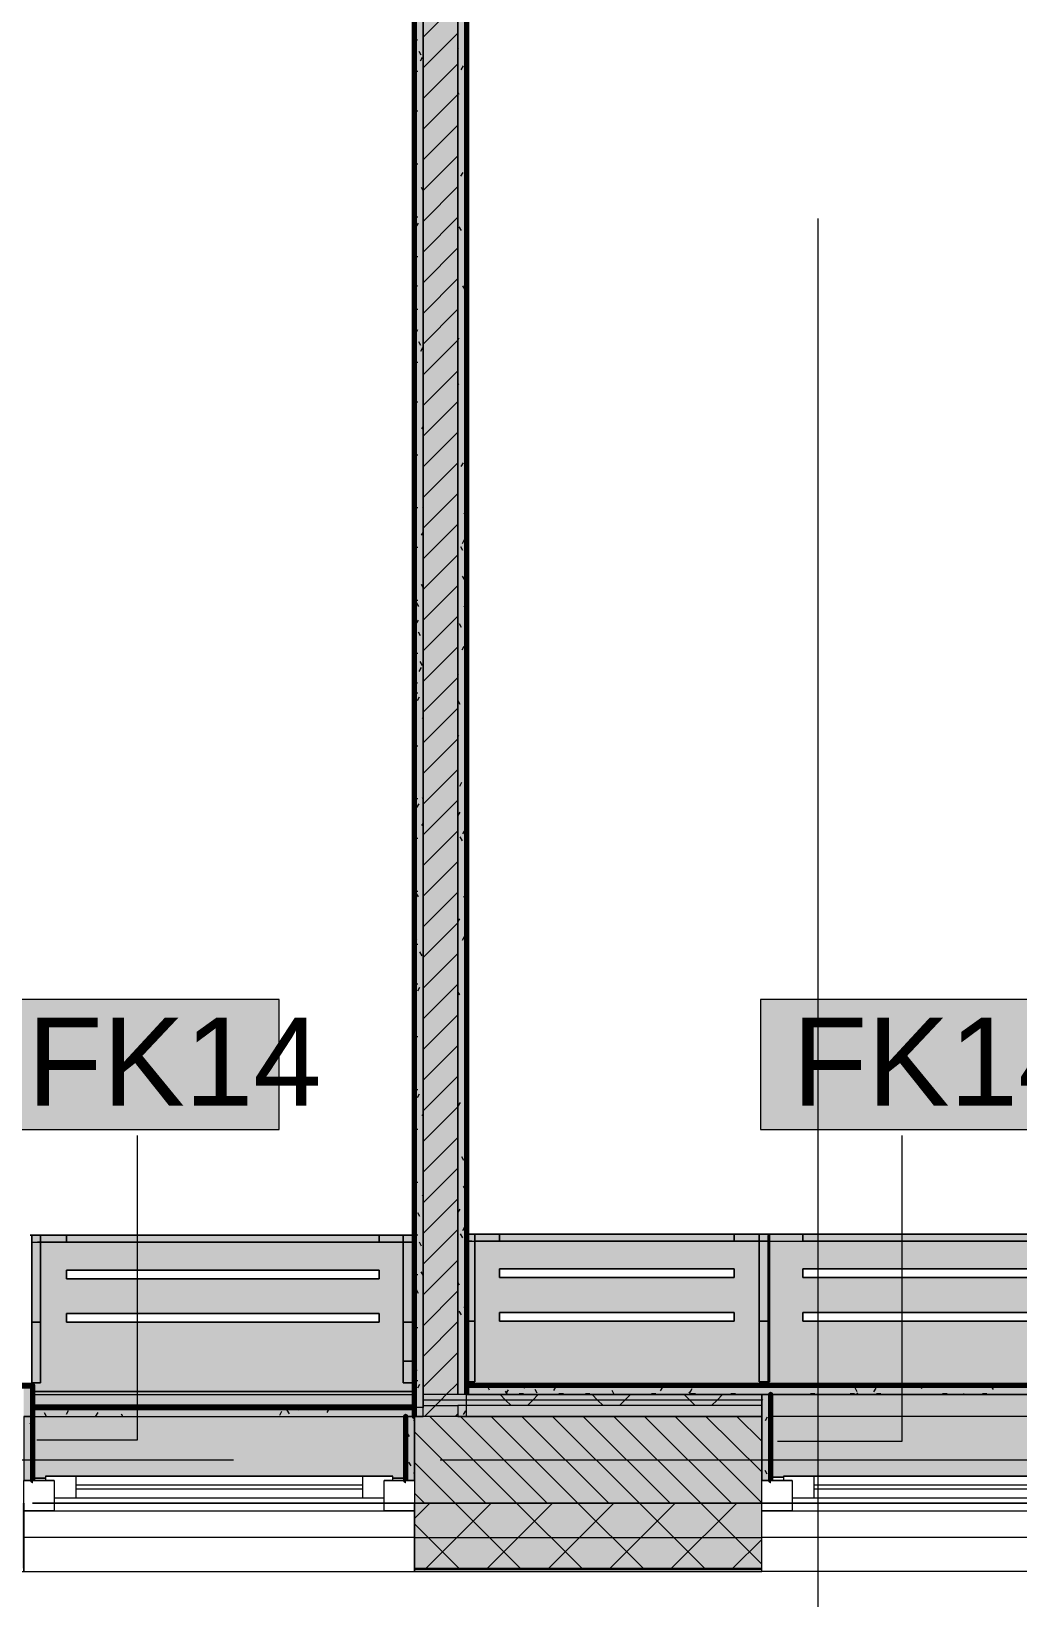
# Model space of a CAD drawing. Header units: millimetres. Extents: x -3817 to 677485, y -22715 to 103890.
# Drawn here: x 418326 to 420598, y 1601 to 5212 of the extents above; entities that cross this region are included whole.
import ezdxf

# ---------------------------------------------------------------- set-up
doc = ezdxf.new("R2010")
doc.units = ezdxf.units.MM
doc.layers.add('PDF _Геометрия', color=7, linetype='Continuous', true_color=0x1d1d1d)
doc.layers.add('PDF _Сплошная заливка', color=7, linetype='Continuous', true_color=0xffffff)
doc.layers.add('PDF _Текст', color=7, linetype='Continuous')
doc.styles.add('PDF GOST-Common', font='arial.ttf')

msp = doc.modelspace()

# ---------------------------------------------------------------- hatches: boundary and pattern name
at = {"layer": 'PDF _Сплошная заливка', "transparency": 33554559}
h = msp.add_hatch(color=256, dxfattribs=at)
h.paths.add_polyline_path([(419228.6, 2019), (419308.6, 2019), (419308.6, 2044), (419228.6, 2044), (419228.6, 2039)], flags=0)
h.paths.add_polyline_path([(419308.6, 2069), (419308.6, 5649), (419228.6, 5649), (419228.6, 2069), (419290, 2069)], flags=0)
h.paths.add_polyline_path([(419228.6, 7099), (419308.6, 7099), (419308.6, 11319), (419228.6, 11319), (419228.6, 7154)], flags=0)
h = msp.add_hatch(color=256, dxfattribs=at)
h.paths.add_polyline_path([(419228.6, 2019), (419228.6, 5594), (419220.6, 5594), (419220.6, 5649), (419208.6, 5649), (419208.6, 2019)], flags=0)
h.paths.add_polyline_path([(419208.6, 7099), (419220.6, 7099), (419220.6, 7154), (419228.6, 7154), (419228.6, 11299), (419208.6, 11298), (419208.6, 7119)], flags=0)
h = msp.add_hatch(color=256, dxfattribs=at)
h.paths.add_polyline_path([(419328.6, 2019), (419328.6, 5649), (419316.6, 5649), (419316.6, 5594), (419308.6, 5594), (419308.6, 2019)], flags=0)
h.paths.add_polyline_path([(419328.6, 7099), (419328.6, 8519), (419308.6, 8519), (419309.4, 7154), (419316.6, 7154), (419316.6, 7099)], flags=0)
at = {"layer": 'PDF _Сплошная заливка', "true_color": 0xeae6de, "transparency": 33554559}
h = msp.add_hatch(color=254, dxfattribs=at)
h.paths.add_polyline_path([(418329.6, 2076.4), (419207.2, 2076.4), (419207.2, 2436.3), (418327, 2436.3), (418328.6, 2090), (418329.6, 2089), (418329.6, 2081.6)], flags=0)
h.paths.add_polyline_path([(418407, 2236.3), (418407, 2256.3), (419127.2, 2256.3), (419127.2, 2236.3), (418966.8, 2236.3)], flags=0)
h.paths.add_polyline_path([(418407, 2336.3), (418407, 2356.3), (419127.2, 2356.3), (419127.2, 2336.3), (418966.8, 2336.3)], flags=0)
h = msp.add_hatch(color=254, dxfattribs=at)
h.paths.add_polyline_path([(419329.6, 2090), (420024.9, 2090), (420024.9, 2438.7), (419329.6, 2438), (419329.6, 2312.2)], flags=0)
h.paths.add_polyline_path([(419613.3, 2238.7), (419404.6, 2238.7), (419404.6, 2258.7), (419944.9, 2258.7), (419944.9, 2238.7)], flags=0)
h.paths.add_polyline_path([(419613.3, 2338.7), (419404.6, 2338.7), (419404.6, 2358.7), (419944.9, 2358.7), (419944.9, 2338.7)], flags=0)
h = msp.add_hatch(color=254, dxfattribs=at)
h.paths.add_polyline_path([(420847.2, 2090), (420903.6, 2090), (420903.6, 2438.7), (420023.3, 2438.7), (420023.3, 2090), (420259.7, 2090)], flags=0)
h.paths.add_polyline_path([(420103.3, 2238.7), (420103.3, 2258.7), (420823.6, 2258.7), (420823.6, 2238.7), (420259.7, 2238.7)], flags=0)
h.paths.add_polyline_path([(420103.3, 2338.7), (420103.3, 2358.7), (420823.6, 2358.7), (420823.6, 2338.7), (420259.7, 2338.7)], flags=0)
at = {"layer": 'PDF _Сплошная заливка', "transparency": 33554559}
for points in [[(418308.6, 2019), (418328.6, 2019), (418328.6, 2089), (418308.6, 2089), (418308.6, 2069)], [(419613.3, 2069), (421284.6, 2069), (421284.6, 2089), (419328.6, 2089), (419329.6, 2069), (419341.7, 2069)], [(419228.6, 2019), (419228.6, 2039), (418328.6, 2039), (418328.6, 2019), (419208.6, 2019)], [(420008.6, 2044), (420008.6, 2056.5), (419228.6, 2056.5), (419228.6, 2044), (419613.3, 2044)], [(418320.3, 1871), (418328.6, 1871), (418328.6, 2019), (418308.6, 2019), (418308.6, 1871)]]:
    msp.add_hatch(color=256, dxfattribs=at).paths.add_polyline_path(points)
at = {"layer": 'PDF _Сплошная заливка', "true_color": 0xeae6de, "transparency": 33554559}
h = msp.add_hatch(color=254, dxfattribs=at)
h.paths.add_polyline_path([(418329.6, 1876.4), (418358.6, 1876.4), (418358.6, 1881), (419158.6, 1881), (419158.6, 1876.4), (419187.6, 1876.4), (419187.6, 2019), (418329.6, 2019), (418329.6, 1881)], flags=0)
h.paths.add_polyline_path([(418329.6, 2040), (419207.2, 2040), (419207.2, 2076.4), (418329.6, 2076.4), (418329.6, 2069)], flags=0)
at = {"layer": 'PDF _Сплошная заливка', "transparency": 33554559}
h = msp.add_hatch(color=256, dxfattribs=at)
h.paths.add_polyline_path([(420008.6, 2056.5), (420008.6, 2069), (419329.6, 2069), (419328.6, 2056.5), (419613.3, 2056.5)], flags=0)
h.paths.add_polyline_path([(419228.6, 2056.5), (419328.6, 2056.5), (419328.6, 2069), (419228.6, 2069)], flags=0)
at = {"layer": 'PDF _Сплошная заливка', "true_color": 0xeae6de, "transparency": 33554559}
msp.add_hatch(color=254, dxfattribs=at).paths.add_polyline_path([(420029.6, 1878.7), (420058.6, 1878.7), (420058.6, 1881), (420858.6, 1881), (420858.6, 1878.7), (420887.6, 1878.7), (420887.6, 2069), (420029.6, 2069), (420029.6, 1881)])
at = {"layer": 'PDF _Сплошная заливка', "transparency": 33554559}
h = msp.add_hatch(color=256, dxfattribs=at)
h.paths.add_polyline_path([(440958.6, 1819), (440958.6, 2019), (440708.6, 2019), (440708.6, 1819), (440946.6, 1819)], flags=0)
h.paths.add_polyline_path([(436744.6, 1819), (437508.6, 1819), (437508.6, 2019), (436208.6, 2019), (436208.6, 1819), (436421.4, 1819)], flags=0)
h.paths.add_polyline_path([(450108.6, 1819), (450108.6, 2019), (449308.6, 2019), (449308.6, 1819), (449997.2, 1819)], flags=0)
h.paths.add_polyline_path([(446608.6, 1819), (446608.6, 2019), (446108.6, 2019), (446108.6, 1819), (446118.4, 1819)], flags=0)
h.paths.add_polyline_path([(442886, 1819), (442908.6, 1819), (442908.6, 2019), (441858.6, 2019), (441858.6, 1819), (442239.6, 1819)], flags=0)
h.paths.add_polyline_path([(432108.6, 1819), (432108.6, 1994), (431058.6, 1994), (431058.6, 1819), (431249.7, 1819)], flags=0)
h.paths.add_polyline_path([(422958.6, 1819), (424008.6, 1819), (424008.6, 1994), (422958.6, 1994)], flags=0)
h.paths.add_polyline_path([(421875.9, 1819), (422058.6, 1819), (422058.6, 1994), (421808.6, 1994), (421808.6, 1819)], flags=0)
h.paths.add_polyline_path([(419228.6, 1819), (420008.6, 1819), (420008.6, 2019), (419208.6, 2019), (419208.6, 1819)], flags=0)
h.paths.add_polyline_path([(428108.6, 1819), (429008.6, 1819), (429008.6, 2019), (428108.6, 2019)], flags=0)
h.paths.add_polyline_path([(429908.6, 1819), (430158.6, 1819), (430158.6, 1994), (429908.6, 1994)], flags=0)
h = msp.add_hatch(color=256, dxfattribs=at)
h.paths.add_polyline_path([(452358.6, 1669), (452358.6, 1819), (451008.6, 1819), (451008.6, 1669)], flags=0)
h.paths.add_polyline_path([(446608.6, 1669), (446608.6, 1819), (445208.6, 1819), (445208.6, 1669)], flags=0)
h.paths.add_polyline_path([(449308.6, 1669), (450108.6, 1669), (450108.6, 1819), (449308.6, 1819), (449308.6, 1790.5)], flags=0)
h.paths.add_polyline_path([(440958.6, 1669), (440958.6, 1819), (439808.6, 1819), (439808.6, 1669)], flags=0)
h.paths.add_polyline_path([(427208.6, 1669), (427208.6, 1819), (426316.6, 1819), (426316.6, 1669), (426613.4, 1669)], flags=0)
h.paths.add_polyline_path([(434408.6, 1669), (435308.6, 1669), (435308.6, 1819), (434408.6, 1819), (434408.6, 1790.5)], flags=0)
h.paths.add_polyline_path([(441858.6, 1669), (442908.6, 1669), (442908.6, 1819), (441858.6, 1819), (441858.6, 1790.5)], flags=0)
h.paths.add_polyline_path([(432108.6, 1669), (432108.6, 1819), (431058.6, 1819), (431058.6, 1669)], flags=0)
h.paths.add_polyline_path([(448408.6, 1669), (448408.6, 1819), (447508.6, 1819), (447508.6, 1669), (448057.8, 1669)], flags=0)
h.paths.add_polyline_path([(436208.6, 1669), (437508.6, 1669), (437508.6, 1819), (436208.6, 1819), (436208.6, 1790.5)], flags=0)
h.paths.add_polyline_path([(428108.6, 1669), (430158.6, 1669), (430158.6, 1819), (428108.6, 1819), (428108.6, 1790.5)], flags=0)
h.paths.add_polyline_path([(416488.6, 1669), (418308.6, 1669), (418308.6, 1819), (416488.6, 1819), (416488.6, 1790.5)], flags=0)
h.paths.add_polyline_path([(423263.4, 1669), (424000.6, 1669), (424000.6, 1819), (422958.6, 1819), (422958.6, 1669)], flags=0)
h.paths.add_polyline_path([(422058.6, 1669), (422058.6, 1819), (420908.6, 1819), (420908.6, 1669)], flags=0)
h.paths.add_polyline_path([(420008.6, 1669), (420008.6, 1819), (419208.6, 1819), (419208.6, 1669)], flags=0)

# ---------------------------------------------------------------- linework, layer by layer
at = {"layer": 'PDF _Геометрия', "color": 9, "lineweight": 9, "true_color": 0xc0c0c0}
for points in [[(416908.6, 11539), (416888.6, 11539), (416888.6, 11519), (416888.6, 11319), (416888.6, 12319), (416888.6, 11519), (416908.6, 11519), (416908.6, 12539), (416888.6, 12539), (416482.1, 12539), (416482.1, 12519), (416482.1, 12319), (416480.6, 12319), (416480.6, 1819), (416480.6, 1666), (416480.6, 1661), (418308.6, 1661), (418308.6, 1819), (418308.6, 1661), (419208.6, 1661), (419208.6, 1819), (418328.6, 1819), (419208.6, 1819)], [(419220.6, 5649), (419208.6, 5649), (419208.6, 2040)], [(419328.6, 2019), (419328.6, 5649), (419316.6, 5649)], [(418328.6, 2089), (418308.6, 2089)], [(418308.6, 2019), (418328.6, 2019), (419208.6, 2019), (419208.6, 1819), (419208.6, 1661), (420008.6, 1661), (420008.6, 1819), (420008.6, 2019), (420008.6, 2069), (419341.7, 2069), (420008.6, 2069), (421284.6, 2069)], [(419328.6, 2089), (419328.6, 2069), (419308.6, 2069)], [(419228.6, 2039), (418328.6, 2039)], [(419208.6, 2039), (419208.6, 2019)], [(420908.6, 1819), (420008.6, 1819)]]:
    msp.add_lwpolyline(points, dxfattribs=at)
at = {"layer": 'PDF _Геометрия', "color": 231, "lineweight": 70, "true_color": 0xff80c0}
msp.add_lwpolyline([(419208.6, 2019), (419208.6, 5649), (419207.6, 5649), (419207.6, 2019)], close=True, dxfattribs=at)
for points in [[(421713.7, 2440), (421284.6, 2440), (421264.6, 2440), (421263.6, 2440), (421263.6, 2090), (419329.6, 2090), (419329.6, 5649), (419328.6, 5649), (419328.6, 2089), (419328.6, 2069)], [(419208.6, 2040), (418329.6, 2040), (418329.6, 2089), (418329.6, 2090), (417329.6, 2090), (417329.6, 2441), (417328.6, 2441), (417211.5, 2441)], [(417308.6, 2440), (417328.6, 2440), (417328.6, 2089), (417329.6, 2089), (418328.6, 2089)], [(418328.6, 2019), (418329.6, 2019), (418329.6, 2039), (419208.6, 2039)]]:
    msp.add_lwpolyline(points, dxfattribs=at)
at = {"layer": 'PDF _Геометрия', "color": 7, "lineweight": 9}
for points in [[(419228.6, 5594), (419228.6, 2069)], [(419308.6, 2069), (419308.6, 5594)], [(418896.8, 2980.1), (418243.7, 2980.1), (418243.7, 2680.1), (418896.8, 2680.1)], [(420659, 2980.1), (420005.8, 2980.1), (420005.8, 2680.1), (420659, 2680.1)], [(419208.6, 1819), (419228.6, 1819), (419374.4, 1819), (420008.6, 1819)]]:
    msp.add_lwpolyline(points, close=True, dxfattribs=at)
at = {"layer": 'PDF _Геометрия', "lineweight": 9}
for points in [[(419228.6, 5197.8), (419308.6, 5277.8)], [(419228.6, 5127.1), (419308.6, 5207.1)], [(419228.6, 5056.4), (419308.6, 5136.4)], [(419228.6, 4985.7), (419308.6, 5065.7)], [(419228.6, 4915), (419308.6, 4995)], [(419228.6, 4844.3), (419308.6, 4924.3)], [(419228.6, 4773.5), (419308.6, 4853.5)], [(419228.6, 4702.8), (419308.6, 4782.8)], [(419228.6, 4632.1), (419308.6, 4712.1)], [(419228.6, 4561.4), (419308.6, 4641.4)], [(419228.6, 4490.7), (419308.6, 4570.7)], [(419228.6, 4420), (419308.6, 4500)], [(419228.6, 4349.3), (419308.6, 4429.3)], [(419228.6, 4278.6), (419308.6, 4358.6)], [(419228.6, 4207.9), (419308.6, 4287.9)], [(419228.6, 4137.2), (419308.6, 4217.2)], [(419228.6, 4066.4), (419308.6, 4146.4)], [(419228.6, 3995.7), (419308.6, 4075.7)], [(419228.6, 3925), (419308.6, 4005)], [(419228.6, 3854.3), (419308.6, 3934.3)], [(419228.6, 3783.6), (419308.6, 3863.6)], [(419228.6, 3712.9), (419308.6, 3792.9)], [(419228.6, 3642.2), (419308.6, 3722.2)], [(419228.6, 3571.5), (419308.6, 3651.5)], [(419228.6, 3500.8), (419308.6, 3580.8)], [(419228.6, 3430), (419308.6, 3510)], [(419228.6, 3359.3), (419308.6, 3439.3)], [(419228.6, 3288.6), (419308.6, 3368.6)], [(419228.6, 3217.9), (419308.6, 3297.9)], [(419228.6, 3147.2), (419308.6, 3227.2)], [(419228.6, 3076.5), (419308.6, 3156.5)], [(419228.6, 3005.8), (419308.6, 3085.8)], [(419228.6, 2935.1), (419308.6, 3015.1)], [(419228.6, 2864.4), (419308.6, 2944.4)], [(419228.6, 2793.6), (419308.6, 2873.6)], [(419228.6, 2722.9), (419308.6, 2802.9)], [(419228.6, 2652.2), (419308.6, 2732.2)], [(419228.6, 2581.5), (419308.6, 2661.5)], [(419228.6, 2510.8), (419308.6, 2590.8)], [(419228.6, 2440.1), (419308.6, 2520.1)], [(419228.6, 2369.4), (419308.6, 2449.4)], [(419228.6, 2298.7), (419308.6, 2378.7)], [(419228.6, 2228), (419308.6, 2308)], [(419228.6, 2157.3), (419308.6, 2237.3)], [(419228.6, 2086.5), (419308.6, 2166.5)], [(419231.8, 2019), (419256.8, 2044), (419269.3, 2056.5), (419281.8, 2069), (419308.6, 2095.8)], [(419431.1, 2044), (419418.6, 2056.5), (419406.1, 2069)], [(419468.9, 2044), (419481.4, 2056.5), (419493.9, 2069)], [(419643.2, 2044), (419630.7, 2056.5), (419618.2, 2069)], [(419681.1, 2044), (419693.6, 2056.5), (419706.1, 2069)], [(419855.3, 2044), (419842.8, 2056.5), (419830.3, 2069)], [(419893.2, 2044), (419905.7, 2056.5), (419918.2, 2069)], [(419302.5, 2019), (419308.6, 2025.1)], [(419593.9, 1669), (419443.9, 1819), (419243.9, 2019)], [(419514.7, 1819), (419314.7, 2019)], [(419735.4, 1669), (419585.4, 1819), (419385.4, 2019)], [(419656.1, 1819), (419456.1, 2019)], [(419876.8, 1669), (419726.8, 1819), (419526.8, 2019)], [(419797.5, 1819), (419597.5, 2019)], [(420008.6, 1678.6), (419868.2, 1819), (419668.2, 2019)], [(419938.9, 1819), (419738.9, 2019)], [(420008.6, 1820), (419809.6, 2019)], [(420008.6, 1890.7), (419880.3, 2019)], [(420008.6, 1961.4), (419951, 2019)], [(419373.2, 1819), (419208.6, 1983.6)], [(419452.5, 1669), (419302.5, 1819), (419208.6, 1912.9)], [(419231.8, 1819), (419208.6, 1842.2)], [(419208.6, 1783.7), (419243.9, 1819)], [(419235.4, 1669), (419385.4, 1819)], [(419376.8, 1669), (419526.8, 1819)], [(419518.2, 1669), (419668.2, 1819)], [(419659.6, 1669), (419809.6, 1819)], [(419801, 1669), (419951, 1819)], [(419311.1, 1669), (419208.6, 1771.5)], [(419942.5, 1669), (420008.6, 1735.2)]]:
    msp.add_lwpolyline(points, dxfattribs=at)
at = {"layer": 'PDF _Геометрия', "color": 253, "lineweight": 9, "true_color": 0x9b9b9b}
for points in [[(419215.2, 5192.8), (419210.2, 5184.1)], [(419224.4, 5156.2), (419219.3, 5164.9)], [(419309.7, 5173.5), (419308.6, 5171.7)], [(419226.4, 5151.2), (419221.4, 5142.5)], [(419320.8, 5131.9), (419315.8, 5123.1)], [(419328.2, 5149.9), (419328.6, 5149.9)], [(419213.2, 5114.6), (419208.6, 5122.5)], [(419208.6, 5119.4), (419216.4, 5119.4)], [(419311.7, 5065.9), (419308.6, 5071.2)], [(419328.2, 5058.4), (419328.6, 5058.4)], [(419208.6, 5028), (419216.4, 5028)], [(419328.6, 4975.6), (419326, 4980.2)], [(419210.2, 4936.9), (419208.6, 4939.6)], [(419328.2, 4936.5), (419328.6, 4936.5)], [(419208.6, 4906), (419216.4, 4906)], [(419210.1, 4879), (419208.6, 4876.6)], [(419319.7, 4886.1), (419314.7, 4877.4)], [(419228.6, 4844), (419224.5, 4851.2)], [(419328.6, 4840.6), (419325.9, 4835.8)], [(419328.2, 4814.6), (419328.6, 4814.6)], [(419208.6, 4784.1), (419216.4, 4784.1)], [(419217.1, 4769.4), (419212.1, 4760.7)], [(419316.9, 4752.1), (419311.9, 4760.8)], [(419328.2, 4723.2), (419328.6, 4723.2)], [(419208.6, 4692.7), (419216.4, 4692.7)], [(419215.4, 4623.1), (419210.4, 4631.8)], [(419325.1, 4616), (419320, 4624.8)], [(419328.2, 4601.2), (419328.6, 4601.2)], [(419208.6, 4570.8), (419216.4, 4570.8)], [(419216, 4523.6), (419211, 4514.9)], [(419223.6, 4487.1), (419218.5, 4495.8)], [(419227.2, 4482), (419222.2, 4473.3)], [(419310.5, 4504.3), (419308.6, 4501.1)], [(419328.2, 4479.3), (419328.6, 4479.3)], [(419208.6, 4448.8), (419216.4, 4448.8)], [(419328.6, 4413.9), (419327.8, 4412.3)], [(419310.9, 4396.7), (419308.6, 4400.6)], [(419328.2, 4387.9), (419328.6, 4387.9)], [(419208.6, 4357.4), (419216.4, 4357.4)], [(419228.6, 4301.6), (419225.2, 4295.6)], [(419209.4, 4267.7), (419208.6, 4269)], [(419328.2, 4266), (419328.6, 4266)], [(419208.6, 4235.5), (419216.4, 4235.5)], [(419309.4, 4258.6), (419308.6, 4257.3)], [(419320.5, 4216.9), (419315.5, 4208.2)], [(419328.2, 4144), (419328.6, 4144)], [(419208.6, 4113.6), (419216.4, 4113.6)], [(419228.6, 4112.5), (419227.8, 4114)], [(419327.6, 4107.3), (419322.6, 4098.6)], [(419228.6, 4057.8), (419224.1, 4049.9)], [(419328.6, 4061.2), (419326.3, 4065.3)], [(419328.2, 4052.6), (419328.6, 4052.6)], [(419208.6, 4022.1), (419216.4, 4022.1)], [(419320.2, 4014.9), (419315.1, 4023.6)], [(419323.5, 4039.2), (419318.5, 4030.5)], [(419228.6, 3929.6), (419224.8, 3936.3)], [(419324.3, 3946.9), (419319.2, 3955.6)], [(419208.6, 3900.2), (419216.4, 3900.2)], [(419328.2, 3930.7), (419328.6, 3930.7)], [(419218.7, 3885.9), (419213.6, 3894.6)], [(419328.3, 3878.8), (419323.3, 3887.5)], [(419216.8, 3854.5), (419211.8, 3845.8)], [(419317.2, 3837.2), (419312.2, 3845.9)], [(419222.7, 3817.9), (419217.7, 3826.6)], [(419322.4, 3793.5), (419317.4, 3784.8)], [(419328.2, 3808.8), (419328.6, 3808.8)], [(419208.6, 3778.3), (419216.4, 3778.3)], [(419226.8, 3749.8), (419221.8, 3758.6)], [(419223.9, 3744.8), (419218.9, 3736.1)], [(419310.1, 3727.5), (419308.6, 3730.1)], [(419328.6, 3743.3), (419328.6, 3743.2)], [(419208.6, 3686.8), (419216.4, 3686.8)], [(419215.7, 3708.2), (419210.6, 3716.9)], [(419328.2, 3717.3), (419328.6, 3717.3)], [(419219.8, 3676.8), (419214.8, 3668.1)], [(419314.2, 3659.5), (419309.2, 3668.2)], [(419228.6, 3631), (419226, 3626.4)], [(419310.2, 3589.4), (419308.6, 3586.7)], [(419328.2, 3595.4), (419328.6, 3595.4)], [(419208.6, 3564.9), (419216.4, 3564.9)], [(419328.6, 3573.5), (419328.5, 3573.8)], [(419212.7, 3530.5), (419208.6, 3537.5)], [(419317.3, 3479.7), (419312.2, 3471)], [(419328.2, 3473.5), (419328.6, 3473.5)], [(419208.6, 3443), (419216.4, 3443)], [(419218.7, 3431), (419213.7, 3422.3)], [(419228.6, 3441.9), (419227, 3444.8)], [(419313.2, 3411.7), (419308.6, 3403.9)], [(419228.6, 3387.2), (419224.9, 3380.7)], [(419324.3, 3370.1), (419319.3, 3361.4)], [(419328.2, 3382), (419328.6, 3382)], [(419208.6, 3351.6), (419216.4, 3351.6)], [(419319.4, 3345.7), (419314.3, 3354.4)], [(419328.2, 3260.1), (419328.6, 3260.1)], [(419208.6, 3229.6), (419216.4, 3229.6)], [(419217.9, 3216.7), (419212.8, 3225.5)], [(419327.5, 3209.7), (419322.5, 3218.4)], [(419312.1, 3166), (419308.6, 3160)], [(419213.6, 3117.3), (419208.6, 3108.7)], [(419208.6, 3107.7), (419216.4, 3107.7)], [(419323.2, 3124.3), (419318.2, 3115.6)], [(419328.2, 3138.2), (419328.6, 3138.2)], [(419226, 3080.7), (419221, 3089.4)], [(419209.5, 3049.2), (419208.6, 3047.8)], [(419328.2, 3046.8), (419328.6, 3046.8)], [(419208.6, 3016.3), (419216.4, 3016.3)], [(419220.6, 3007.6), (419215.6, 2998.9)], [(419313.4, 2990.3), (419308.6, 2998.6)], [(419328.2, 2924.8), (419328.6, 2924.8)], [(419208.6, 2894.4), (419216.4, 2894.4)], [(419211.9, 2861.3), (419208.6, 2867)], [(419328.2, 2802.9), (419328.6, 2802.9)], [(419208.6, 2772.4), (419216.4, 2772.4)], [(419219.5, 2761.9), (419214.5, 2753.2)], [(419228.6, 2716.6), (419225.7, 2711.5)], [(419314, 2742.5), (419308.9, 2733.8)], [(419328.2, 2711.5), (419328.6, 2711.5)], [(419208.6, 2681), (419216.4, 2681)], [(419322.7, 2608.5), (419317.6, 2617.2)], [(419328.2, 2589.6), (419328.6, 2589.6)], [(419208.6, 2559.1), (419216.4, 2559.1)], [(419228.6, 2527.5), (419227.3, 2529.9)], [(419326.7, 2540.5), (419321.7, 2549.2)], [(419312.9, 2496.8), (419308.6, 2489.5)], [(419221.1, 2479.5), (419216.1, 2488.2)], [(419324, 2455.2), (419319, 2446.5)], [(419328.6, 2476.2), (419325.8, 2481.2)], [(419328.2, 2467.6), (419328.6, 2467.6)], [(419208.6, 2437.2), (419216.4, 2437.2)], [(419225.2, 2411.5), (419220.2, 2420.2)], [(419319.7, 2430.8), (419314.6, 2439.5)], [(419210.3, 2380.1), (419208.6, 2377.2)], [(419228.6, 2344.6), (419224.3, 2352.2)], [(419328.2, 2376.2), (419328.6, 2376.2)], [(419208.6, 2345.7), (419216.4, 2345.7)], [(419312.6, 2321.2), (419308.6, 2328)], [(419328.6, 2341.2), (419326.1, 2336.8)], [(419218.2, 2301.8), (419213.1, 2310.5)], [(419228.6, 2289.9), (419227.6, 2288.1)], [(419327, 2277.5), (419322, 2268.8)], [(419316.7, 2253.1), (419311.6, 2261.8)], [(419328.2, 2254.3), (419328.6, 2254.3)], [(419208.6, 2223.8), (419216.4, 2223.8)], [(419211.1, 2192.2), (419208.6, 2196.4)], [(419209.2, 2134.3), (419208.6, 2133.4)], [(419215.2, 2124.1), (419210.1, 2132.8)], [(419328.2, 2132.4), (419328.6, 2132.4)], [(419208.6, 2101.9), (419216.4, 2101.9)], [(419220.3, 2092.7), (419215.3, 2084)], [(419381.7, 2079.5), (419376.7, 2088.2)], [(419382.8, 2069.3), (419382.6, 2069)], [(419423, 2069), (419418.3, 2077.1)], [(419424.4, 2080.4), (419419.4, 2071.7)], [(419450.2, 2071.4), (419460.2, 2071.4)], [(419464.6, 2089), (419461.1, 2082.9)], [(419491.4, 2072.4), (419486.4, 2081.1)], [(419528.6, 2069), (419528, 2070)], [(419534.1, 2087.5), (419529.1, 2078.8)], [(419541.6, 2071.4), (419551.7, 2071.4)], [(419602.6, 2071.4), (419612.6, 2071.4)], [(419669.1, 2069.4), (419664.1, 2078.2)], [(419755, 2071.4), (419765, 2071.4)], [(419763.5, 2088.8), (419763.4, 2089)], [(419779.8, 2086.4), (419774.8, 2077.7)], [(419845.3, 2069), (419841.8, 2075.2)], [(419847.9, 2082.3), (419842.9, 2073.6)], [(419846.4, 2071.4), (419856.5, 2071.4)], [(419937.8, 2071.4), (419947.9, 2071.4)], [(420010.3, 2058.9), (420008.6, 2056)], [(420062.9, 2089), (420062.2, 2087.8)], [(420120.7, 2071.4), (420130.8, 2071.4)], [(420187, 2086.9), (420185.7, 2089)], [(420212.2, 2071.4), (420222.2, 2071.4)], [(420228.6, 2075.7), (420223.6, 2084.4)], [(420229.7, 2073.1), (420227.3, 2069)], [(420271.3, 2084.2), (420266.3, 2075.5)], [(420273.1, 2071.4), (420283.2, 2071.4)], [(420309.3, 2089), (420307.9, 2086.7)], [(420379.7, 2089), (420376, 2082.6)], [(420425.5, 2071.4), (420435.6, 2071.4)], [(420475.4, 2072), (420473.7, 2069)], [(420517, 2071.4), (420527, 2071.4)], [(420542.4, 2080.9), (420537.7, 2089)], [(418360.8, 2019), (418356.2, 2027)], [(418383.4, 2040.9), (418393.4, 2040.9)], [(418411, 2032), (418406, 2023.3)], [(418455.7, 2037.6), (418454.8, 2039)], [(418479.1, 2027.9), (418474, 2019.2)], [(418474.8, 2040.9), (418484.9, 2040.9)], [(418536.8, 2019), (418533.9, 2024)], [(418657.7, 2040.9), (418667.7, 2040.9)], [(418696.6, 2039), (418693.4, 2033.4)], [(418749.1, 2040.9), (418759.2, 2040.9)], [(418810.1, 2040.9), (418820.1, 2040.9)], [(418879.1, 2035.7), (418877.2, 2039)], [(418902.5, 2029.8), (418897.5, 2021.1)], [(418920.7, 2024.5), (418915.7, 2033.2)], [(418943, 2039), (418939.1, 2032.3)], [(418962.5, 2040.9), (418972.5, 2040.9)], [(419012.2, 2036.9), (419007.1, 2028.2)], [(419053.9, 2040.9), (419064, 2040.9)], [(419145.4, 2040.9), (419155.4, 2040.9)], [(419325.9, 2031.7), (419320.9, 2023)], [(419328.2, 2040.9), (419328.6, 2040.9)], [(420008.6, 2040.9), (420008.9, 2040.9)], [(418327.8, 2009.7), (418322.7, 2001)], [(419206.3, 2010.4), (419208.6, 2010.4)], [(420021.5, 2017.3), (420016.5, 2008.6)], [(419196.9, 1972.8), (419191.9, 1981.5)], [(420028.6, 1968.7), (420027.6, 1966.9)], [(418322.4, 1919), (418328.6, 1919)], [(420008.6, 1919), (420008.9, 1919)], [(420028.6, 1934.4), (420027.6, 1936.1)], [(419201, 1904.8), (419196, 1913.5)], [(419206.3, 1888.5), (419208.6, 1888.5)], [(420021.5, 1885.8), (420016.5, 1894.5)]]:
    msp.add_lwpolyline(points, dxfattribs=at)
at = {"layer": 'PDF _Геометрия', "color": 253, "lineweight": 9, "true_color": 0xaaaaaa}
for points in [[(420138.6, 12.7), (420138.6, 2512.7), (420138.6, 4779.7)], [(418156.5, 1919), (418791.5, 1919)], [(419267.7, 1919), (420855.2, 1919)], [(418378.6, 1871), (418308.6, 1871)], [(418428.6, 1861), (419088.6, 1861)], [(419088.6, 1851), (418428.6, 1851)], [(419208.6, 1871), (419138.6, 1871)], [(420078.6, 1871), (420008.6, 1871)], [(420128.6, 1861), (420788.6, 1861)], [(420788.6, 1851), (420128.6, 1851)], [(418308.6, 1801), (419208.6, 1801)], [(420008.6, 1801), (420908.6, 1801)]]:
    msp.add_lwpolyline(points, dxfattribs=at)
at = {"layer": 'PDF _Геометрия', "color": 7, "lineweight": 9}
for points in [[(418338.9, 1965.2), (418570.3, 1965.2), (418570.3, 2666.2)], [(420044.8, 1961.9), (420332.4, 1961.9), (420332.4, 2666.2)], [(418328.6, 2039), (418328.6, 2089)], [(419308.6, 2069), (419228.6, 2069)], [(421264.6, 2089), (419329.6, 2089), (419328.6, 2089)], [(419328.6, 2069), (419329.6, 2069), (419341.7, 2069), (419329.6, 2069)], [(420008.6, 2044), (419308.6, 2044), (419308.6, 2019), (419374.4, 2019), (420008.6, 2019), (419374.4, 2019), (419328.6, 2019), (419308.6, 2019), (419228.6, 2019), (419208.6, 2019), (419228.6, 2019), (419228.6, 2039), (419228.6, 2044), (419228.6, 2039)], [(420008.6, 2056.5), (419341.7, 2056.5), (419328.6, 2056.5), (419308.6, 2056.5), (419228.6, 2056.5)], [(419228.6, 2044), (419308.6, 2044)], [(419208.6, 1740), (420008.6, 1740)], [(419208.6, 1669), (420008.6, 1669)], [(419208.6, 1666), (420008.6, 1666)]]:
    msp.add_lwpolyline(points, dxfattribs=at)
at = {"layer": 'PDF _Геометрия', "color": 8, "lineweight": 9, "true_color": 0x808080}
for points in [[(418346.9, 2436.4), (418322.9, 2436.4)], [(418346.9, 2436.4), (418322.9, 2436.4)], [(418327, 2436.3), (419207.2, 2436.3), (419207.2, 2076.4), (418329.6, 2076.4), (419207.2, 2076.4), (419207.2, 2040), (419207.2, 2076.4), (419207.2, 2436.3), (418327, 2436.3), (418327, 2090)], [(419206.9, 2436.4), (419182.9, 2436.4)], [(419206.9, 2436.4), (419182.9, 2436.4)], [(419207.2, 2436.3), (419207.2, 2420.3)], [(419347.5, 2438.7), (419329.5, 2438.7)], [(419347.5, 2438.7), (419329.5, 2438.7)], [(420026.5, 2438.7), (420002.5, 2438.7)], [(420026.5, 2438.7), (420002.5, 2438.7)], [(420026.5, 2438.7), (420876.6, 2438.7)], [(418407, 2356.3), (419127.2, 2356.3), (419127.2, 2336.3), (418407, 2336.3)], [(418407, 2356.3), (418407, 2336.3), (419127.2, 2336.3), (419127.2, 2356.3)], [(419404.6, 2338.7), (419404.6, 2358.7), (419944.9, 2358.7), (419944.9, 2338.7)], [(419404.6, 2338.7), (419944.9, 2338.7), (419944.9, 2358.7), (419404.6, 2358.7)], [(420103.3, 2358.7), (420823.6, 2358.7), (420823.6, 2338.7), (420103.3, 2338.7)], [(420103.3, 2358.7), (420103.3, 2338.7), (420823.6, 2338.7), (420823.6, 2358.7)], [(418407, 2256.3), (419127.2, 2256.3), (419127.2, 2236.3), (418407, 2236.3)], [(418407, 2256.3), (418407, 2236.3), (419127.2, 2236.3), (419127.2, 2256.3)], [(419404.6, 2238.7), (419404.6, 2258.7), (419944.9, 2258.7), (419944.9, 2238.7)], [(419404.6, 2238.7), (419944.9, 2238.7), (419944.9, 2258.7), (419404.6, 2258.7)], [(420103.3, 2258.7), (420823.6, 2258.7), (420823.6, 2238.7), (420103.3, 2238.7)], [(420103.3, 2258.7), (420103.3, 2238.7), (420823.6, 2238.7), (420823.6, 2258.7)], [(418358.6, 1876.4), (418329.6, 1876.4)], [(419187.6, 1876.4), (419158.6, 1876.4)]]:
    msp.add_lwpolyline(points, close=True, dxfattribs=at)
at = {"layer": 'PDF _Геометрия', "color": 254, "lineweight": 9, "true_color": 0xdfdfdf}
for points in [[(418346.9, 2436.3), (418327.2, 2436.3)], [(419182.9, 2436.3), (419206.9, 2436.3)], [(419347.5, 2438.7), (419329.5, 2438.7)], [(420024.9, 2438.7), (420002.5, 2438.7)], [(420026.5, 2438.7), (420023.6, 2438.7)]]:
    msp.add_lwpolyline(points, dxfattribs=at)
at = {"layer": 'PDF _Геометрия', "color": 9, "lineweight": 9, "true_color": 0xbfbfbf}
for points in [[(418327.2, 2436.3), (418346.9, 2436.3)], [(419329.5, 2438.7), (419347.5, 2438.7)], [(420002.5, 2438.7), (420024.9, 2438.7)], [(420023.6, 2438.7), (420026.5, 2438.7)]]:
    msp.add_lwpolyline(points, dxfattribs=at)
at = {"layer": 'PDF _Геометрия', "color": 254, "lineweight": 9, "true_color": 0xeae9e7}
for points in [[(418327.2, 2435.8), (418327.2, 2420.3), (418339.8, 2420.3)], [(418343, 2420.3), (418346.9, 2420.3)], [(419191.2, 2420.3), (419182.9, 2420.3)], [(419206.9, 2420.3), (419194.4, 2420.3)], [(419329.5, 2422.7), (419337.4, 2422.7)], [(419340.6, 2422.7), (419347.5, 2422.7)], [(420002.5, 2422.7), (420008.9, 2422.7)], [(420012.1, 2422.7), (420023.3, 2422.7)], [(419206.9, 2146.4), (419182.9, 2146.4), (419206.9, 2146.4)]]:
    msp.add_lwpolyline(points, dxfattribs=at)
at = {"layer": 'PDF _Геометрия', "color": 254, "lineweight": 9, "true_color": 0xd5d3cf}
for points in [[(418327.2, 2435.8), (418327.2, 2420.3), (418339.8, 2420.3)], [(418346.9, 2434.3), (418346.9, 2420.3), (418343, 2420.3)], [(418346.9, 2420.3), (418346.9, 2434.3), (418346.9, 2420.3)], [(419182.9, 2436.3), (419182.9, 2420.3), (419182.9, 2436.3)], [(419206.9, 2435.5), (419206.9, 2420.3), (419206.9, 2435.5)], [(419337.4, 2422.7), (419329.5, 2422.7)], [(419340.6, 2422.7), (419347.5, 2422.7), (419347.5, 2438.7)], [(419404.9, 2422.7), (419404.9, 2438.7), (419404.9, 2422.7)], [(420008.9, 2422.7), (420002.5, 2422.7), (420002.5, 2438.7)], [(420002.5, 2422.7), (420002.5, 2438.7), (420002.5, 2422.7)], [(420023.3, 2422.7), (420012.1, 2422.7)], [(420024.9, 2422.7), (420024.9, 2435.2)], [(420026.5, 2435.5), (420026.5, 2438.4), (420026.5, 2435.5)], [(420026.5, 2435.5), (420026.5, 2438.4)], [(420026.5, 2422.7), (420026.5, 2434.7)]]:
    msp.add_lwpolyline(points, dxfattribs=at)
at = {"layer": 'PDF _Геометрия', "color": 254, "lineweight": 9, "true_color": 0xe5e3df}
for points in [[(418339.8, 2420.3), (418343, 2420.3)], [(419337.4, 2422.7), (419340.6, 2422.7)], [(420008.9, 2422.7), (420012.1, 2422.7)]]:
    msp.add_lwpolyline(points, dxfattribs=at)
at = {"layer": 'PDF _Геометрия', "color": 9, "lineweight": 9, "true_color": 0xcbc7bf}
for points in [[(418343, 2420.3), (418339.8, 2420.3)], [(419340.6, 2422.7), (419337.4, 2422.7)], [(420012.1, 2422.7), (420008.9, 2422.7)], [(418329.6, 2069), (419207.2, 2069)], [(420887.6, 2019), (420029.6, 2019)]]:
    msp.add_lwpolyline(points, dxfattribs=at)
at = {"layer": 'PDF _Геометрия', "color": 8, "lineweight": 9, "true_color": 0x808080}
for points in [[(418346.9, 2436.3), (419182.9, 2436.3), (418346.9, 2436.3)], [(418407.2, 2436.3), (419127.2, 2436.3), (418407.2, 2436.3)], [(419182.9, 2436.4), (419206.9, 2436.4)], [(419182.9, 2436.4), (419206.9, 2436.4)], [(420024.9, 2090), (420024.9, 2438.7), (419329.5, 2438.7), (420024.9, 2438.7)], [(419347.5, 2438.7), (420002.5, 2438.7), (419347.5, 2438.7)], [(419404.9, 2438.7), (419944.9, 2438.7), (419404.9, 2438.7)], [(420903.6, 2089.8), (420903.6, 2438.7), (420023.3, 2438.7), (420023.3, 2090)], [(420023.3, 2438.7), (420903.6, 2438.7)], [(420103.6, 2438.7), (420823.6, 2438.7), (420103.6, 2438.7)], [(420058.6, 1878.7), (420029.6, 1878.7), (420058.6, 1878.7)]]:
    msp.add_lwpolyline(points, dxfattribs=at)
at = {"layer": 'PDF _Геометрия', "color": 253, "lineweight": 9, "true_color": 0xaba79f}
for points in [[(418346.9, 2434.3), (418346.9, 2096.4), (418346.9, 2420.3), (418346.9, 2236.4), (418346.9, 2420.3)], [(419182.9, 2420.3), (418346.9, 2420.3), (419182.9, 2420.3)], [(419127.2, 2420.3), (418407.2, 2420.3), (419127.2, 2420.3)], [(419182.9, 2420.3), (419182.9, 2236.4), (419182.9, 2420.3)], [(419206.9, 2420.3), (419206.9, 2236.4), (419206.9, 2420.3)], [(419347.5, 2438.7), (419347.5, 2098.7), (419334.6, 2098.7), (419347.5, 2098.7), (419347.5, 2422.7)], [(419347.5, 2422.7), (419347.5, 2238.7), (419347.5, 2422.7)], [(420002.5, 2422.7), (419347.5, 2422.7), (420002.5, 2422.7)], [(419944.9, 2422.7), (419404.9, 2422.7), (419944.9, 2422.7)], [(420002.5, 2422.7), (420002.5, 2238.7), (420002.5, 2422.7), (420002.5, 2098.7), (420002.5, 2438.7)], [(420023.3, 2090), (420023.3, 2435.2)], [(420024.9, 2435.2), (420024.9, 2090)], [(420026.5, 2422.7), (420876.6, 2422.7), (420876.6, 2238.7), (420876.6, 2422.7), (420876.6, 2098.7), (420876.6, 2438.7)], [(420026.5, 2438.4), (420026.5, 2435.5)], [(420026.5, 2434.7), (420026.5, 2098.7), (420026.5, 2422.7), (420026.5, 2238.7), (420026.5, 2422.7), (420876.6, 2422.7)], [(418337, 2096.4), (418346.9, 2096.4), (418337, 2096.4)], [(419197.2, 2096.4), (419182.9, 2096.4)], [(419182.9, 2096.4), (419197.2, 2096.4)], [(419206.9, 2096.4), (419198.3, 2096.4)], [(419198.3, 2096.4), (419206.9, 2096.4)], [(419207.2, 2076.4), (418329.6, 2076.4), (419207.2, 2076.4)]]:
    msp.add_lwpolyline(points, dxfattribs=at)
at = {"layer": 'PDF _Геометрия', "color": 254, "lineweight": 9, "true_color": 0xd5d3cf}
for points in [[(418407.2, 2420.3), (418407.2, 2436.3)], [(419127.2, 2436.3), (419127.2, 2420.3)], [(419182.9, 2420.3), (419182.9, 2436.3)], [(419206.9, 2435.5), (419206.9, 2420.3)], [(419347.5, 2422.7), (419347.5, 2438.7)], [(419944.9, 2438.7), (419944.9, 2422.7)], [(420026.5, 2422.7), (420026.5, 2434.7)], [(420103.6, 2422.7), (420103.6, 2438.7)], [(419347.5, 2238.7), (419329.6, 2238.7)], [(420023.3, 2238.7), (420002.5, 2238.7)], [(418346.9, 2236.4), (418327, 2236.4)]]:
    msp.add_lwpolyline(points, close=True, dxfattribs=at)
at = {"layer": 'PDF _Геометрия', "color": 7, "lineweight": 9, "true_color": 0xefefef}
msp.add_lwpolyline([(419206.9, 2436.3), (419182.9, 2436.3)], dxfattribs=at)
at = {"layer": 'PDF _Геометрия', "color": 253, "lineweight": 9, "true_color": 0xaba79f}
for points in [[(419182.9, 2096.4), (419182.9, 2420.3), (419182.9, 2146.4), (419182.9, 2096.4), (419182.9, 2436.3)], [(419206.9, 2096.4), (419206.9, 2435.5), (419206.9, 2096.4), (419206.9, 2146.4), (419206.9, 2420.3)], [(420823.6, 2422.7), (420103.6, 2422.7)], [(418327, 2096.4), (418335.9, 2096.4)], [(419197.2, 2096.4), (419182.9, 2096.4)], [(419206.9, 2096.4), (419198.3, 2096.4)], [(419333.5, 2098.7), (419329.6, 2098.7)], [(420002.5, 2098.7), (420014.9, 2098.7)], [(420016, 2098.7), (420023.3, 2098.7)]]:
    msp.add_lwpolyline(points, close=True, dxfattribs=at)
at = {"layer": 'PDF _Геометрия', "color": 7, "lineweight": 9, "true_color": 0xf4f4f3}
for points in [[(419182.9, 2420.3), (419191.2, 2420.3)], [(419194.4, 2420.3), (419206.9, 2420.3)], [(420024.9, 2422.7), (420024.9, 2435.2)]]:
    msp.add_lwpolyline(points, dxfattribs=at)
at = {"layer": 'PDF _Геометрия', "color": 254, "lineweight": 9, "true_color": 0xeceae6}
msp.add_lwpolyline([(419191.2, 2420.3), (419194.4, 2420.3)], dxfattribs=at)
at = {"layer": 'PDF _Геометрия', "color": 254, "lineweight": 9, "true_color": 0xdad6ce}
msp.add_lwpolyline([(419194.4, 2420.3), (419191.2, 2420.3)], dxfattribs=at)
at = {"layer": 'PDF _Геометрия', "color": 7, "lineweight": 9, "true_color": 0xf7f6f5}
msp.add_lwpolyline([(420023.6, 2422.7), (420023.6, 2435.7)], dxfattribs=at)
at = {"layer": 'PDF _Геометрия', "color": 254, "lineweight": 9, "true_color": 0xe0ddd7}
msp.add_lwpolyline([(420023.6, 2435.7), (420023.6, 2422.7)], dxfattribs=at)
at = {"layer": 'PDF _Геометрия', "color": 254, "lineweight": 9, "true_color": 0xeae9e7}
msp.add_lwpolyline([(419206.9, 2236.4), (419182.9, 2236.4)], close=True, dxfattribs=at)
at = {"layer": 'PDF _Геометрия', "color": 231, "lineweight": 9, "true_color": 0xff80c0}
for points in [[(418328.6, 2089), (418328.6, 2019)], [(419329.6, 2089), (421264.6, 2089)], [(419208.6, 2039), (419208.6, 2040)]]:
    msp.add_lwpolyline(points, dxfattribs=at)
at = {"layer": 'PDF _Геометрия', "color": 9, "lineweight": 9, "true_color": 0xc0c0c0}
for points in [[(419228.6, 2044), (419228.6, 2069), (419228.6, 2056.5)], [(420028.6, 1871), (420028.6, 2069), (420008.6, 2069), (420008.6, 1871)], [(418328.6, 1871), (418328.6, 2019), (418308.6, 2019), (418308.6, 1871)], [(419208.6, 1871), (419208.6, 2019), (419188.6, 2019), (419188.6, 1871)], [(420008.6, 1661), (420008.6, 1819), (420908.6, 1819), (420908.6, 1661)]]:
    msp.add_lwpolyline(points, close=True, dxfattribs=at)
at = {"layer": 'PDF _Геометрия', "color": 7, "lineweight": 70, "true_color": 0xffd2ff}
for points in [[(420029.6, 1871), (420029.6, 2069), (420028.6, 2069), (420028.6, 1871)], [(418329.6, 1871), (418329.6, 2019), (418328.6, 2019), (418328.6, 1871)], [(419188.6, 1871), (419188.6, 2019), (419187.6, 2019), (419187.6, 1871)]]:
    msp.add_lwpolyline(points, close=True, dxfattribs=at)
at = {"layer": 'PDF _Геометрия', "color": 9, "lineweight": 9, "true_color": 0xcbc7bf}
msp.add_lwpolyline([(420887.6, 2069), (420029.6, 2069)], close=True, dxfattribs=at)
at = {"layer": 'PDF _Геометрия', "color": 253, "lineweight": 13, "true_color": 0xaaaaaa}
for points in [[(419158.6, 1881), (418358.6, 1881), (418358.6, 1871), (418378.6, 1871), (418378.6, 1831), (419138.6, 1831), (419138.6, 1871), (419158.6, 1871)], [(420858.6, 1881), (420058.6, 1881), (420058.6, 1871), (420078.6, 1871), (420078.6, 1831), (420838.6, 1831), (420838.6, 1871), (420858.6, 1871)], [(418308.6, 1801), (418308.6, 1871), (418378.6, 1871), (418378.6, 1801)], [(419138.6, 1801), (419138.6, 1871), (419208.6, 1871), (419208.6, 1801)], [(420008.6, 1801), (420008.6, 1871), (420078.6, 1871), (420078.6, 1801)]]:
    msp.add_lwpolyline(points, close=True, dxfattribs=at)
for points in [[(418358.6, 1881), (419158.6, 1881)], [(418428.6, 1881), (418428.6, 1831)], [(419088.6, 1881), (419088.6, 1831)], [(420058.6, 1881), (420858.6, 1881)], [(420128.6, 1881), (420128.6, 1831)]]:
    msp.add_lwpolyline(points, dxfattribs=at)
at = {"layer": 'PDF _Геометрия', "color": 116, "lineweight": 13, "true_color": 0x008040}
for points in [[(419208.6, 1740), (418308.6, 1740)], [(420908.6, 1740), (420008.6, 1740)]]:
    msp.add_lwpolyline(points, dxfattribs=at)
at = {"layer": 'PDF _Сплошная заливка', "lineweight": 9, "transparency": 33554559}
for points in [[(418896.8, 2980.1), (418243.7, 2980.1), (418896.8, 2680.1), (418243.7, 2680.1)], [(420659, 2980.1), (420005.8, 2980.1), (420659, 2680.1), (420005.8, 2680.1)]]:
    msp.add_solid(points, dxfattribs=at)
at = {"layer": 'PDF _Сплошная заливка', "color": 254, "lineweight": 35, "true_color": 0xffb9dc, "transparency": 33554559}
for points in [[(419328.6, 2089), (419329.6, 2090), (419328.6, 2312.2)], [(418328.6, 2019), (418329.6, 2040), (418328.6, 2089)]]:
    msp.add_solid(points, dxfattribs=at)
at = {"layer": 'PDF _Сплошная заливка', "lineweight": 35, "transparency": 33554559}
for points in [[(420008.6, 1871), (420028.6, 1871), (420008.6, 2069), (420028.6, 2069)], [(419188.6, 1871), (419208.6, 1871), (419188.6, 2019), (419208.6, 2019)]]:
    msp.add_solid(points, dxfattribs=at)
at = {"layer": 'PDF _Сплошная заливка', "color": 7, "lineweight": 35, "true_color": 0xffd2ff, "transparency": 33554559}
for points in [[(420028.6, 1871), (420029.6, 1871), (420028.6, 2069)], [(419187.6, 1871), (419188.6, 1871), (419187.6, 2019)]]:
    msp.add_solid(points, dxfattribs=at)
at = {"layer": 'PDF _Сплошная заливка', "color": 254, "lineweight": 35, "true_color": 0xe7e7e7, "transparency": 33554559}
msp.add_solid([(419308.6, 2019), (420008.6, 2019), (419308.6, 2044), (420008.6, 2044)], dxfattribs=at)

# ---------------------------------------------------------------- texts
at = {"layer": 'PDF _Текст', "char_height": 203.2, "attachment_point": 4, "style": 'PDF GOST-Common'}
for insert in [(418316.6, 2836.7), (420078.7, 2836.7)]:
    msp.add_mtext('FK14', dxfattribs=dict(at, insert=insert))

doc.saveas('drawing.dxf')
